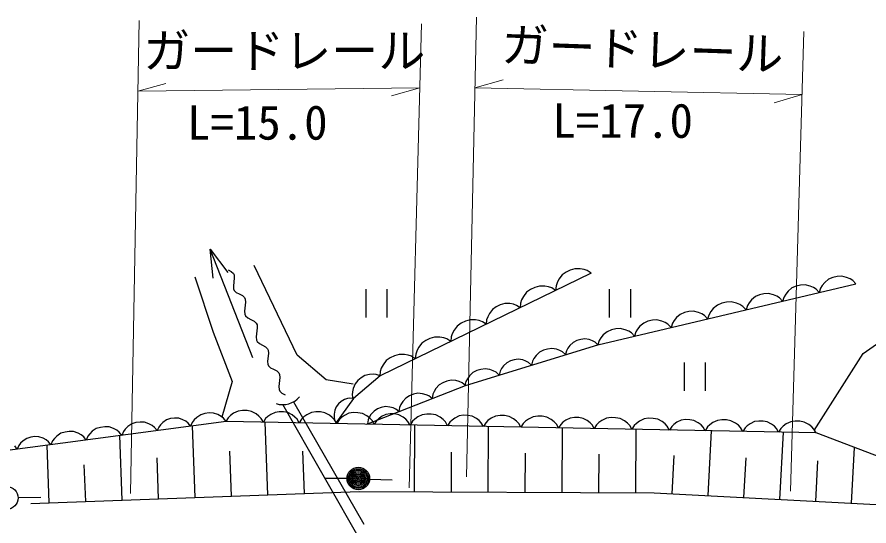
# Model space of a CAD drawing. Units: millimetres, scale not verified. Extents: x 40000 to 680000, y 20000 to 380000.
# Drawn here: x 345962 to 391265, y 284057 to 311115 of the extents above; entities that cross this region are included whole.
import ezdxf
from ezdxf.enums import TextEntityAlignment as Align

# ---------------------------------------------------------------- set-up
doc = ezdxf.new("R2010")
doc.units = ezdxf.units.MM
doc.header["$LTSCALE"] = 1000
doc.layers.add('M-BGD', color=7, linetype='Continuous', lineweight=25)
doc.layers.add('M-STR-HTXT', color=7, linetype='Continuous', lineweight=13)
doc.styles.add('ＭＳ ゴシック', font='')
doc.styles.get('ＭＳ ゴシック').set_extended_font_data('MS Gothic')

msp = doc.modelspace()

# ---------------------------------------------------------------- linework, layer by layer
at = {"layer": 'M-BGD'}
for p, q in [((356384, 297224), (356228, 298774)), ((356228, 298774), (357166, 297530)), ((358493, 292992), (356228, 298774)), ((357196, 297668), (357356, 297587)), ((360852, 293144), (358563, 297905)), ((375383, 297660), (375156, 297550)), ((375628, 297733), (375383, 297660)), ((375909, 297730), (375628, 297733)), ((376116, 297690), (375909, 297730)), ((376284, 297632), (376116, 297690)), ((355420, 297295), (356396, 294365)), ((357356, 297587), (357465, 297483)), ((357465, 297483), (357500, 297407)), ((357507, 297256), (357466, 296806)), ((357500, 297407), (357507, 297256)), ((376489, 297498), (365268, 292035)), ((374948, 297402), (374777, 297178)), ((375156, 297550), (374948, 297402)), ((376489, 297498), (376284, 297632)), ((389341, 297264), (389116, 297170)), ((389574, 297319), (389341, 297264)), ((389817, 297335), (389574, 297319)), ((390078, 297274), (389817, 297335)), ((390261, 297194), (390078, 297274)), ((390406, 297105), (390261, 297194)), ((357466, 296806), (357473, 296656)), ((373495, 296741), (373268, 296631)), ((373740, 296814), (373495, 296741)), ((374021, 296811), (373740, 296814)), ((374228, 296771), (374021, 296811)), ((374396, 296713), (374228, 296771)), ((374623, 296823), (374601, 296579)), ((374681, 296991), (374623, 296823)), ((374777, 297178), (374681, 296991)), ((376855, 293692), (390569, 296938)), ((387394, 296803), (387170, 296709)), ((387628, 296858), (387394, 296803)), ((387871, 296875), (387628, 296858)), ((388132, 296813), (387871, 296875)), ((388315, 296733), (388132, 296813)), ((388782, 296844), (388693, 296699)), ((388910, 296998), (388782, 296844)), ((389116, 297170), (388910, 296998)), ((390569, 296938), (390406, 297105)), ((357473, 296656), (357508, 296579)), ((357508, 296579), (357617, 296475)), ((357617, 296475), (357777, 296394)), ((357777, 296394), (357948, 296307)), ((357948, 296307), (358065, 296196)), ((364508, 296638), (364508, 295138)), ((365648, 295138), (365648, 296638)), ((373060, 296483), (372888, 296259)), ((373268, 296631), (373060, 296483)), ((374601, 296579), (374396, 296713)), ((377454, 296638), (377454, 295138)), ((378594, 295138), (378594, 296638)), ((385448, 296342), (385224, 296248)), ((385682, 296398), (385448, 296342)), ((385924, 296414), (385682, 296398)), ((386186, 296353), (385924, 296414)), ((386369, 296273), (386186, 296353)), ((386836, 296383), (386747, 296239)), ((386964, 296537), (386836, 296383)), ((387170, 296709), (386964, 296537)), ((388460, 296644), (388315, 296733)), ((388622, 296477), (388460, 296644)), ((388693, 296699), (388622, 296477)), ((390953, 293233), (395498, 296437)), ((358065, 296196), (358102, 296114)), ((358110, 295952), (358065, 295471)), ((358102, 296114), (358110, 295952)), ((371893, 295883), (371659, 295814)), ((372161, 295880), (371893, 295883)), ((372357, 295842), (372161, 295880)), ((372518, 295787), (372357, 295842)), ((372734, 295904), (372713, 295660)), ((372793, 296072), (372734, 295904)), ((372888, 296259), (372793, 296072)), ((383441, 295898), (383205, 295799)), ((383686, 295956), (383441, 295898)), ((383941, 295973), (383686, 295956)), ((384215, 295909), (383941, 295973)), ((384407, 295825), (384215, 295909)), ((384890, 295922), (384801, 295778)), ((385018, 296076), (384890, 295922)), ((385224, 296248), (385018, 296076)), ((386513, 296183), (386369, 296273)), ((386676, 296017), (386513, 296183)), ((386747, 296239), (386676, 296017)), ((358065, 295471), (358073, 295309)), ((371245, 295568), (371082, 295355)), ((371443, 295709), (371245, 295568)), ((371659, 295814), (371443, 295709)), ((372713, 295660), (372518, 295787)), ((381458, 295398), (381234, 295304)), ((381692, 295453), (381458, 295398)), ((381935, 295470), (381692, 295453)), ((382196, 295408), (381935, 295470)), ((382379, 295328), (382196, 295408)), ((382854, 295457), (382761, 295305)), ((382989, 295618), (382854, 295457)), ((383205, 295799), (382989, 295618)), ((384559, 295731), (384407, 295825)), ((384730, 295556), (384559, 295731)), ((384801, 295778), (384730, 295556)), ((358073, 295309), (358110, 295227)), ((358110, 295227), (358227, 295116)), ((358227, 295116), (358398, 295029)), ((358398, 295029), (358570, 294942)), ((358570, 294942), (358686, 294831)), ((369808, 294946), (369582, 294836)), ((370053, 295019), (369808, 294946)), ((370335, 295016), (370053, 295019)), ((370541, 294976), (370335, 295016)), ((370710, 294918), (370541, 294976)), ((370935, 295016), (370915, 294784)), ((370991, 295177), (370935, 295016)), ((371082, 295355), (370991, 295177)), ((379512, 294937), (379288, 294843)), ((379746, 294992), (379512, 294937)), ((379988, 295009), (379746, 294992)), ((380250, 294947), (379988, 295009)), ((380433, 294867), (380250, 294947)), ((380900, 294978), (380811, 294834)), ((381028, 295132), (380900, 294978)), ((381234, 295304), (381028, 295132)), ((382524, 295239), (382379, 295328)), ((382686, 295072), (382524, 295239)), ((382761, 295305), (382686, 295072)), ((358686, 294831), (358724, 294749)), ((358731, 294587), (358687, 294106)), ((358724, 294749), (358731, 294587)), ((369374, 294688), (369202, 294464)), ((369582, 294836), (369374, 294688)), ((370915, 294784), (370710, 294918)), ((377566, 294476), (377342, 294382)), ((377800, 294532), (377566, 294476)), ((378042, 294548), (377800, 294532)), ((378303, 294487), (378042, 294548)), ((378487, 294407), (378303, 294487)), ((378954, 294517), (378865, 294373)), ((379082, 294671), (378954, 294517)), ((379288, 294843), (379082, 294671)), ((380577, 294778), (380433, 294867)), ((380740, 294611), (380577, 294778)), ((380811, 294834), (380740, 294611)), ((356396, 294365), (357403, 291740)), ((358687, 294106), (358694, 293944)), ((367920, 294027), (367694, 293916)), ((368165, 294099), (367920, 294027)), ((368447, 294096), (368165, 294099)), ((368653, 294056), (368447, 294096)), ((368822, 293998), (368653, 294056)), ((369048, 294109), (369027, 293865)), ((369106, 294277), (369048, 294109)), ((369202, 294464), (369106, 294277)), ((377008, 294057), (376919, 293912)), ((377136, 294210), (377008, 294057)), ((377342, 294382), (377136, 294210)), ((378631, 294318), (378487, 294407)), ((378794, 294151), (378631, 294318)), ((378865, 294373), (378794, 294151)), ((358694, 293944), (358732, 293862)), ((358732, 293862), (358848, 293751)), ((358848, 293751), (359020, 293664)), ((359020, 293664), (359180, 293583)), ((359180, 293583), (359289, 293479)), ((367486, 293768), (367314, 293545)), ((367694, 293916), (367486, 293768)), ((369027, 293865), (368822, 293998)), ((369805, 291532), (376855, 293692)), ((375363, 293649), (375257, 293503)), ((375538, 293815), (375363, 293649)), ((375734, 293913), (375538, 293815)), ((375940, 293976), (375734, 293913)), ((376157, 294005), (375940, 293976)), ((376395, 293965), (376157, 294005)), ((376565, 293904), (376395, 293965)), ((376699, 293832), (376565, 293904)), ((376855, 293692), (376699, 293832)), ((376919, 293912), (376848, 293690)), ((359289, 293479), (359324, 293402)), ((359331, 293252), (359289, 292802)), ((359324, 293402), (359331, 293252)), ((362408, 291832), (360852, 293144)), ((366277, 293180), (366032, 293107)), ((366559, 293177), (366277, 293180)), ((366765, 293137), (366559, 293177)), ((366934, 293079), (366765, 293137)), ((367160, 293189), (367139, 292945)), ((367218, 293358), (367160, 293189)), ((367314, 293545), (367218, 293358)), ((373559, 293119), (373447, 292966)), ((373743, 293295), (373559, 293119)), ((373950, 293398), (373743, 293295)), ((374168, 293465), (373950, 293398)), ((374397, 293495), (374168, 293465)), ((374649, 293453), (374397, 293495)), ((374827, 293388), (374649, 293453)), ((374970, 293313), (374827, 293388)), ((375134, 293165), (374970, 293313)), ((375185, 293368), (375134, 293165)), ((375257, 293503), (375185, 293368)), ((388346, 289135), (390953, 293233)), ((359289, 292802), (359296, 292651)), ((365598, 292849), (365426, 292625)), ((365806, 292997), (365598, 292849)), ((366032, 293107), (365806, 292997)), ((367139, 292945), (366934, 293079)), ((372000, 292732), (371825, 292565)), ((372196, 292829), (372000, 292732)), ((372402, 292892), (372196, 292829)), ((372619, 292921), (372402, 292892)), ((372858, 292881), (372619, 292921)), ((373027, 292820), (372858, 292881)), ((373162, 292749), (373027, 292820)), ((373318, 292608), (373162, 292749)), ((373371, 292823), (373318, 292608)), ((373447, 292966), (373371, 292823)), ((381436, 292746), (381436, 291246)), ((382576, 291246), (382576, 292746)), ((359296, 292651), (359331, 292575)), ((359331, 292575), (359440, 292471)), ((359440, 292471), (359600, 292390)), ((359600, 292390), (359771, 292303)), ((359771, 292303), (359888, 292191)), ((365272, 292270), (365251, 292026)), ((365330, 292438), (365272, 292270)), ((365426, 292625), (365330, 292438)), ((370205, 292211), (370021, 292035)), ((370412, 292314), (370205, 292211)), ((370630, 292381), (370412, 292314)), ((370859, 292412), (370630, 292381)), ((371111, 292369), (370859, 292412)), ((371290, 292305), (371111, 292369)), ((371432, 292229), (371290, 292305)), ((371597, 292081), (371432, 292229)), ((371647, 292285), (371597, 292081)), ((371719, 292420), (371647, 292285)), ((371825, 292565), (371719, 292420)), ((359888, 292191), (359925, 292109)), ((359933, 291948), (359889, 291466)), ((359925, 292109), (359933, 291948)), ((363843, 291588), (362408, 291832)), ((365268, 292035), (363852, 290838)), ((364088, 291783), (363938, 291607)), ((364262, 291930), (364088, 291783)), ((364461, 292049), (364262, 291930)), ((364708, 292109), (364461, 292049)), ((364898, 292120), (364708, 292109)), ((365059, 292106), (364898, 292120)), ((365268, 292035), (365059, 292106)), ((368818, 291757), (368606, 291674)), ((369045, 291805), (368818, 291757)), ((369298, 291782), (369045, 291805)), ((369482, 291732), (369298, 291782)), ((369909, 291882), (369833, 291740)), ((370021, 292035), (369909, 291882)), ((357403, 291740), (356854, 289848)), ((359889, 291466), (359896, 291305)), ((359896, 291305), (359933, 291223)), ((363838, 291373), (363795, 291188)), ((363938, 291607), (363838, 291373)), ((364555, 289469), (369805, 291532)), ((368237, 291365), (368138, 291204)), ((368408, 291555), (368237, 291365)), ((368606, 291674), (368408, 291555)), ((369629, 291667), (369482, 291732)), ((369805, 291532), (369629, 291667)), ((369833, 291740), (369780, 291525)), ((359933, 291223), (360050, 291111)), ((360050, 291111), (360222, 291025)), ((363666, 290853), (363532, 290831)), ((363852, 290838), (363666, 290853)), ((363795, 291188), (363782, 291027)), ((363782, 291027), (363817, 290808)), ((366640, 290860), (366469, 290670)), ((366838, 290979), (366640, 290860)), ((367050, 291062), (366838, 290979)), ((367276, 291110), (367050, 291062)), ((367530, 291087), (367276, 291110)), ((367713, 291037), (367530, 291087)), ((367861, 290972), (367713, 291037)), ((368037, 290837), (367861, 290972)), ((368073, 291056), (368037, 290837)), ((368138, 291204), (368073, 291056)), ((365747, 280638), (360103, 290506)), ((360663, 290656), (364406, 284150)), ((363852, 290838), (362898, 289501)), ((363053, 290544), (362941, 290388)), ((363190, 290682), (363053, 290544)), ((363380, 290782), (363190, 290682)), ((363532, 290831), (363380, 290782)), ((365548, 290401), (365334, 290355)), ((365788, 290379), (365548, 290401)), ((366369, 290509), (366305, 290361)), ((366469, 290670), (366369, 290509)), ((355727, 289970), (355516, 289827)), ((355948, 290038), (355727, 289970)), ((356174, 290068), (355948, 290038)), ((356405, 290060), (356174, 290068)), ((356646, 289977), (356405, 290060)), ((356812, 289884), (356646, 289977)), ((357471, 290046), (357309, 289929)), ((357713, 290161), (357471, 290046)), ((357954, 290196), (357713, 290161)), ((358194, 290192), (357954, 290196)), ((358433, 290147), (358194, 290192)), ((358671, 290022), (358433, 290147)), ((358828, 289899), (358671, 290022)), ((359450, 289985), (359296, 289874)), ((359680, 290095), (359450, 289985)), ((359909, 290129), (359680, 290095)), ((360137, 290124), (359909, 290129)), ((360364, 290082), (360137, 290124)), ((360590, 289963), (360364, 290082)), ((360740, 289847), (360590, 289963)), ((361370, 289970), (361208, 289854)), ((361612, 290086), (361370, 289970)), ((361853, 290121), (361612, 290086)), ((362093, 290116), (361853, 290121)), ((362332, 290072), (362093, 290116)), ((362570, 289947), (362332, 290072)), ((362728, 289824), (362570, 289947)), ((362856, 290213), (362822, 290001)), ((362822, 290001), (362826, 289841)), ((362941, 290388), (362856, 290213)), ((363612, 290047), (363370, 289932)), ((363853, 290083), (363612, 290047)), ((364093, 290078), (363853, 290083)), ((364332, 290033), (364093, 290078)), ((364570, 289909), (364332, 290033)), ((364783, 289984), (364689, 289831)), ((364945, 290164), (364783, 289984)), ((365133, 290276), (364945, 290164)), ((365334, 290355), (365133, 290276)), ((365579, 289981), (365349, 289872)), ((365808, 290015), (365579, 289981)), ((365962, 290331), (365788, 290379)), ((366036, 290010), (365808, 290015)), ((366102, 290270), (365962, 290331)), ((366263, 289968), (366036, 290010)), ((366268, 290142), (366102, 290270)), ((366489, 289850), (366263, 289968)), ((366305, 290361), (366268, 290142)), ((367511, 289972), (367269, 289857)), ((367752, 290007), (367511, 289972)), ((367992, 290003), (367752, 290007)), ((368231, 289958), (367992, 290003)), ((368469, 289833), (368231, 289958)), ((369707, 289940), (369478, 289906)), ((369935, 289935), (369707, 289940)), ((357078, 289613), (344068, 287883)), ((352281, 289550), (352060, 289482)), ((352507, 289580), (352281, 289550)), ((352738, 289573), (352507, 289580)), ((352979, 289490), (352738, 289573)), ((353144, 289397), (352979, 289490)), ((353715, 289565), (353587, 289439)), ((353915, 289701), (353715, 289565)), ((354124, 289765), (353915, 289701)), ((354338, 289794), (354124, 289765)), ((354557, 289786), (354338, 289794)), ((354786, 289708), (354557, 289786)), ((354943, 289620), (354786, 289708)), ((355064, 289527), (354943, 289620)), ((355195, 289363), (355064, 289527)), ((355283, 289566), (355195, 289363)), ((355381, 289694), (355283, 289566)), ((355516, 289827), (355381, 289694)), ((356940, 289786), (356812, 289884)), ((357078, 289613), (356940, 289786)), ((357186, 289811), (357063, 289613)), ((388457, 289008), (357078, 289613)), ((357309, 289929), (357186, 289811)), ((358946, 289777), (358828, 289899)), ((359062, 289575), (358946, 289777)), ((359180, 289763), (359062, 289575)), ((359306, 285718), (359164, 289573)), ((359296, 289874), (359180, 289763)), ((360851, 289730), (360740, 289847)), ((360962, 289538), (360851, 289730)), ((361086, 289736), (360962, 289538)), ((361208, 289854), (361086, 289736)), ((362845, 289702), (362728, 289824)), ((362826, 289841), (362848, 289707)), ((362961, 289500), (362845, 289702)), ((362848, 289707), (362923, 289536)), ((363085, 289697), (362961, 289500)), ((363208, 289815), (363085, 289697)), ((363370, 289932), (363208, 289815)), ((364727, 289786), (364570, 289909)), ((364628, 289691), (364593, 289484)), ((364689, 289831), (364628, 289691)), ((364845, 289663), (364727, 289786)), ((364961, 289461), (364845, 289663)), ((365079, 289649), (364961, 289461)), ((365195, 289761), (365079, 289649)), ((365349, 289872), (365195, 289761)), ((366639, 289733), (366489, 289850)), ((366750, 289617), (366639, 289733)), ((366861, 289424), (366750, 289617)), ((366985, 289622), (366861, 289424)), ((367107, 289740), (366985, 289622)), ((367269, 289857), (367107, 289740)), ((368627, 289710), (368469, 289833)), ((368744, 289588), (368627, 289710)), ((368860, 289386), (368744, 289588)), ((368978, 289574), (368860, 289386)), ((369094, 289685), (368978, 289574)), ((369248, 289796), (369094, 289685)), ((369478, 289906), (369248, 289796)), ((370162, 289893), (369935, 289935)), ((370388, 289774), (370162, 289893)), ((370538, 289658), (370388, 289774)), ((370650, 289541), (370538, 289658)), ((370760, 289349), (370650, 289541)), ((370884, 289547), (370760, 289349)), ((371006, 289665), (370884, 289547)), ((371168, 289781), (371006, 289665)), ((371411, 289897), (371168, 289781)), ((371651, 289932), (371411, 289897)), ((371891, 289928), (371651, 289932)), ((372131, 289883), (371891, 289928)), ((372368, 289758), (372131, 289883)), ((372526, 289635), (372368, 289758)), ((372643, 289513), (372526, 289635)), ((372760, 289311), (372643, 289513)), ((372883, 289508), (372760, 289311)), ((373006, 289626), (372883, 289508)), ((373168, 289743), (373006, 289626)), ((373410, 289858), (373168, 289743)), ((373651, 289894), (373410, 289858)), ((373891, 289889), (373651, 289894)), ((374130, 289844), (373891, 289889)), ((374368, 289720), (374130, 289844)), ((374525, 289597), (374368, 289720)), ((374643, 289474), (374525, 289597)), ((374993, 289572), (374877, 289460)), ((375147, 289683), (374993, 289572)), ((375377, 289792), (375147, 289683)), ((375606, 289826), (375377, 289792)), ((375834, 289821), (375606, 289826)), ((376061, 289779), (375834, 289821)), ((376287, 289661), (376061, 289779)), ((376437, 289544), (376287, 289661)), ((376549, 289428), (376437, 289544)), ((376905, 289551), (376783, 289433)), ((377067, 289668), (376905, 289551)), ((377310, 289783), (377067, 289668)), ((377550, 289818), (377310, 289783)), ((377790, 289814), (377550, 289818)), ((378029, 289769), (377790, 289814)), ((378267, 289644), (378029, 289769)), ((378425, 289521), (378267, 289644)), ((378542, 289399), (378425, 289521)), ((378905, 289512), (378782, 289395)), ((379067, 289629), (378905, 289512)), ((379309, 289744), (379067, 289629)), ((379550, 289780), (379309, 289744)), ((379790, 289775), (379550, 289780)), ((380029, 289731), (379790, 289775)), ((380267, 289606), (380029, 289731)), ((380424, 289483), (380267, 289606)), ((381046, 289569), (380892, 289458)), ((381276, 289678), (381046, 289569)), ((381505, 289712), (381276, 289678)), ((381733, 289708), (381505, 289712)), ((381960, 289665), (381733, 289708)), ((382186, 289547), (381960, 289665)), ((382336, 289430), (382186, 289547)), ((382966, 289554), (382804, 289437)), ((383208, 289669), (382966, 289554)), ((383449, 289705), (383208, 289669)), ((383689, 289700), (383449, 289705)), ((383928, 289655), (383689, 289700)), ((384166, 289531), (383928, 289655)), ((384324, 289408), (384166, 289531)), ((384945, 289494), (384791, 289383)), ((385176, 289603), (384945, 289494)), ((385404, 289637), (385176, 289603)), ((385632, 289632), (385404, 289637)), ((385859, 289590), (385632, 289632)), ((386085, 289472), (385859, 289590)), ((387108, 289594), (386865, 289479)), ((387348, 289629), (387108, 289594)), ((387588, 289625), (387348, 289629)), ((387828, 289580), (387588, 289625)), ((388065, 289456), (387828, 289580)), ((348514, 289049), (348293, 288982)), ((348740, 289079), (348514, 289049)), ((348971, 289072), (348740, 289079)), ((349212, 288989), (348971, 289072)), ((349965, 289089), (349830, 288956)), ((350176, 289232), (349965, 289089)), ((350397, 289300), (350176, 289232)), ((350623, 289330), (350397, 289300)), ((350854, 289322), (350623, 289330)), ((351095, 289239), (350854, 289322)), ((351261, 289146), (351095, 289239)), ((351389, 289048), (351261, 289146)), ((351527, 288875), (351389, 289048)), ((351615, 289078), (351527, 288875)), ((351713, 289206), (351615, 289078)), ((351849, 289339), (351713, 289206)), ((352060, 289482), (351849, 289339)), ((353272, 289299), (353144, 289397)), ((353410, 289125), (353272, 289299)), ((353494, 289318), (353410, 289125)), ((353587, 289439), (353494, 289318)), ((355428, 285575), (355288, 289375)), ((367096, 285883), (367113, 289420)), ((371020, 285864), (371036, 289344)), ((374759, 289272), (374643, 289474)), ((374877, 289460), (374759, 289272)), ((374944, 285846), (374960, 289268)), ((376659, 289235), (376549, 289428)), ((376783, 289433), (376659, 289235)), ((378658, 289197), (378542, 289399)), ((378782, 289395), (378658, 289197)), ((378868, 285828), (378884, 289193)), ((380542, 289361), (380424, 289483)), ((380658, 289158), (380542, 289361)), ((380776, 289346), (380658, 289158)), ((380892, 289458), (380776, 289346)), ((382447, 289314), (382336, 289430)), ((382558, 289122), (382447, 289314)), ((382682, 289319), (382558, 289122)), ((382804, 289437), (382682, 289319)), ((382710, 285670), (382895, 289115)), ((384441, 289285), (384324, 289408)), ((384557, 289083), (384441, 289285)), ((384675, 289271), (384557, 289083)), ((384791, 289383), (384675, 289271)), ((386235, 289355), (386085, 289472)), ((386347, 289239), (386235, 289355)), ((386457, 289046), (386347, 289239)), ((386581, 289244), (386457, 289046)), ((386525, 285466), (386717, 289041)), ((386703, 289362), (386581, 289244)), ((386865, 289479), (386703, 289362)), ((388223, 289332), (388065, 289456)), ((388341, 289210), (388223, 289332)), ((388457, 289008), (388341, 289210)), ((346480, 288712), (346281, 288577)), ((346690, 288776), (346480, 288712)), ((346904, 288805), (346690, 288776)), ((347123, 288798), (346904, 288805)), ((347351, 288719), (347123, 288798)), ((347508, 288631), (347351, 288719)), ((347629, 288538), (347508, 288631)), ((347946, 288705), (347848, 288577)), ((348082, 288838), (347946, 288705)), ((348293, 288982), (348082, 288838)), ((349378, 288896), (349212, 288989)), ((349506, 288798), (349378, 288896)), ((349644, 288625), (349506, 288798)), ((349732, 288828), (349644, 288625)), ((349830, 288956), (349732, 288828)), ((351550, 285432), (351424, 288861)), ((394957, 286536), (388457, 289008)), ((345976, 288137), (345838, 288310)), ((346059, 288329), (345976, 288137)), ((346152, 288451), (346059, 288329)), ((346281, 288577), (346152, 288451)), ((347673, 285290), (347560, 288347)), ((347760, 288374), (347629, 288538)), ((347848, 288577), (347760, 288374)), ((390340, 285261), (390499, 288231)), ((357367, 285647), (357280, 288025)), ((361245, 285789), (361162, 288037)), ((369058, 285874), (369068, 287978)), ((372982, 285855), (372992, 287926)), ((376906, 285837), (376916, 287873)), ((380803, 285772), (380911, 287800)), ((349612, 285361), (349540, 287307)), ((353489, 285504), (353410, 287672)), ((384618, 285568), (384731, 287674)), ((388433, 285364), (388548, 287512)), ((363510, 286575), (362310, 286575)), ((364709, 286551), (365908, 286504)), ((346703, 285254), (364153, 285896)), ((364153, 285896), (379849, 285823)), ((346020, 285562), (347219, 285595)), ((379849, 285823), (393201, 285108))]:
    msp.add_line(p, q, dxfattribs=at)
for centre, radius in [((364110, 286575), 600), ((364110, 286575), 528), ((364110, 286575), 456), ((364110, 286575), 384), ((364110, 286575), 312), ((364110, 286575), 240), ((364110, 286575), 168), ((364110, 286575), 96), ((364110, 286575), 24), ((345420, 285545), 600)]:
    msp.add_circle(centre, radius, dxfattribs=at)
msp.add_arc((360087, 291681), 1175, 252.6238, 320.0039, dxfattribs=at)
at = {"layer": 'M-STR-HTXT'}
for p, q in [((351991, 285780), (352449, 310936)), ((369855, 286676), (370391, 311115)), ((367471, 310757), (366815, 286080)), ((387810, 310340), (387095, 285901)), ((370309, 307352), (371809, 307772)), ((352381, 307167), (353881, 307587)), ((352381, 307167), (367380, 307351)), ((367380, 307351), (365880, 306931)), ((370309, 307352), (387712, 306992)), ((387712, 306992), (386217, 306553))]:
    msp.add_line(p, q, dxfattribs=at)

# ---------------------------------------------------------------- texts
at = {"layer": 'M-STR-HTXT', "style": 'ＭＳ ゴシック'}
for s, p in [('ガードレール', (352673, 307860)), ('L=15.0', (354997, 304045)), ('L=17.0', (374426, 304143))]:
    msp.add_text(s, height=1833, dxfattribs=at).set_placement(p, align=Align.BOTTOM_LEFT)
msp.add_text('ガードレール', height=1833, rotation=358, dxfattribs=at).set_placement((371674, 308196), align=Align.BOTTOM_LEFT)

doc.saveas('drawing.dxf')
